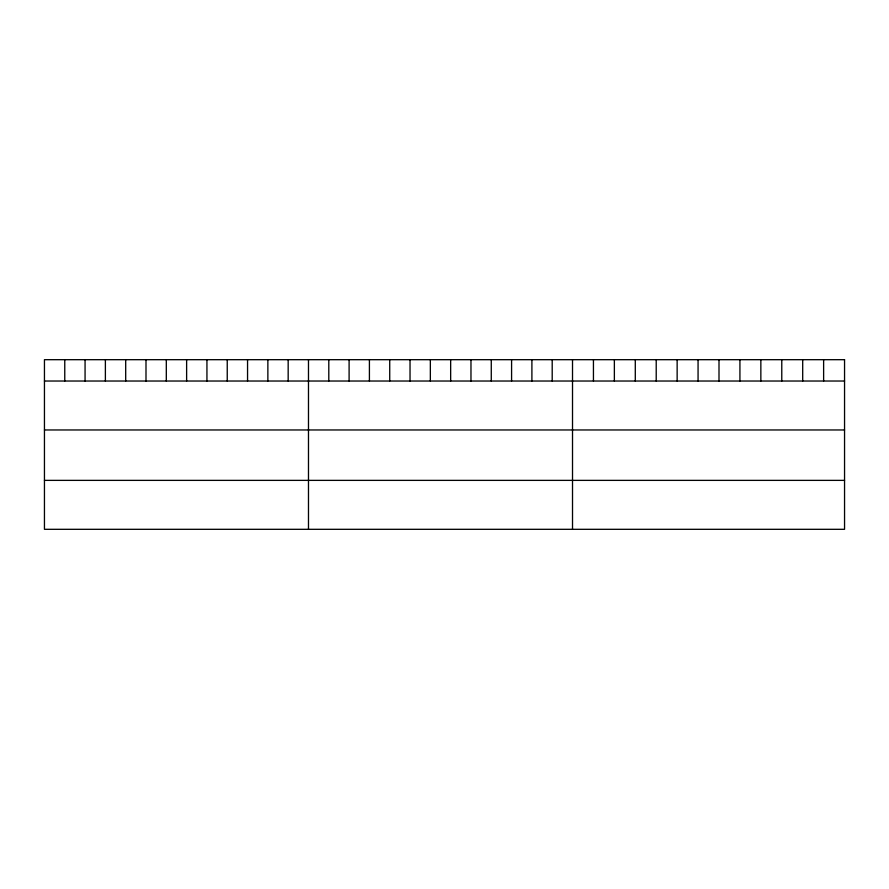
<?xml version="1.0" encoding="UTF-8"?>
<svg xmlns="http://www.w3.org/2000/svg" width="889" height="889" viewBox="0 0 889 889"><rect width="100%" height="100%" fill="white"/><g stroke="black" fill="none" stroke-linecap="round" stroke-linejoin="round"><path stroke-width="1.33" d="M44.45 381.025L844.55 381.025M44.45 429.965L844.55 429.965M44.45 480.371L844.55 480.371M823.625 359.689L823.625 381.025M802.7 359.689L802.7 381.025M781.775 359.689L781.775 381.025M760.851 359.689L760.851 381.025M739.926 359.689L739.926 381.025M719.001 359.689L719.001 381.025M698.065 359.689L698.065 381.025M677.14 359.689L677.14 381.025M656.215 359.689L656.215 381.025M635.291 359.689L635.291 381.025M614.366 359.689L614.366 381.025M593.441 359.689L593.441 381.025M572.516 359.689L572.516 529.311M552.202 359.689L552.202 381.025M531.9 359.689L531.9 381.025M511.586 359.689L511.586 381.025M491.273 359.689L491.273 381.025M470.97 359.689L470.97 381.025M450.656 359.689L450.656 381.025M430.343 359.689L430.343 381.025M410.029 359.689L410.029 381.025M389.726 359.689L389.726 381.025M369.413 359.689L369.413 381.025M349.099 359.689L349.099 381.025M328.797 359.689L328.797 381.025M308.483 359.689L308.483 529.311M288.169 359.689L288.169 381.025M267.867 359.689L267.867 381.025M247.553 359.689L247.553 381.025M227.24 359.689L227.24 381.025M206.937 359.689L206.937 381.025M186.623 359.689L186.623 381.025M166.31 359.689L166.31 381.025M145.996 359.689L145.996 381.025M125.693 359.689L125.693 381.025M105.38 359.689L105.38 381.025M85.066 359.689L85.066 381.025M64.764 359.689L64.764 381.025M844.55 359.689L44.45 359.689L44.45 529.311L844.55 529.311L844.55 359.689"/></g></svg>
